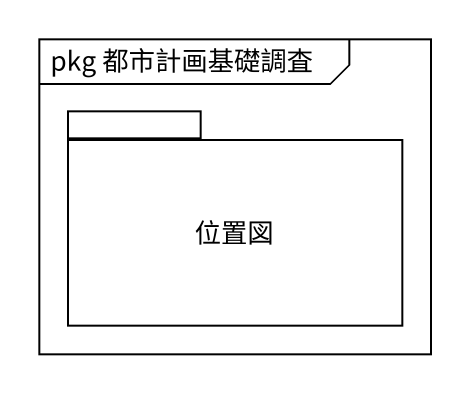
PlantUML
@startuml
mainframe pkg 都市計画基礎調査
package 位置図 #FFFFFF {
}
@enduml
